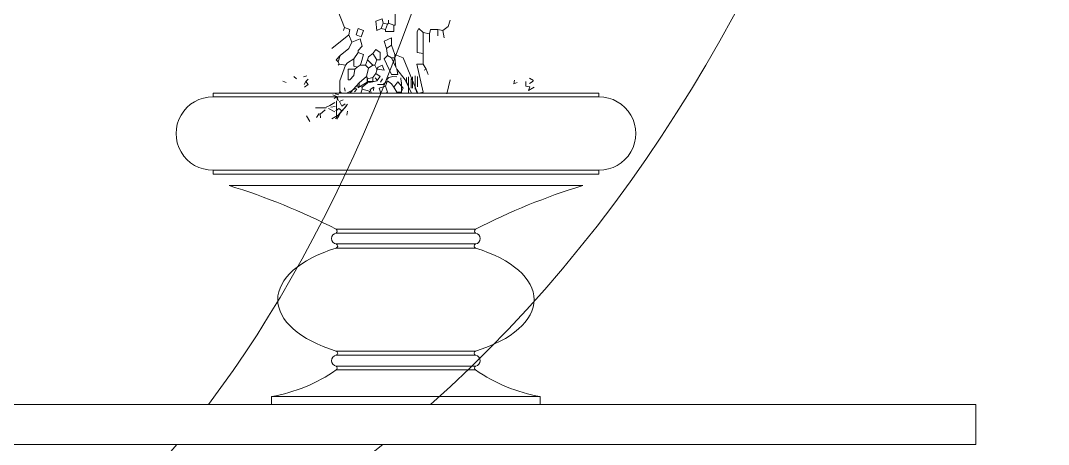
# Model space of a CAD drawing. Header units: inches. Extents: x 242965 to 445791, y 236206 to 423703.
# Drawn here: x 336390.4 to 336658.2, y 365081.1 to 365191.5 of the extents above; entities that cross this region are included whole.
import ezdxf

# ---------------------------------------------------------------- set-up
doc = ezdxf.new("R2010")
doc.units = ezdxf.units.IN
doc.header["$MEASUREMENT"] = 0
doc.layers.add('9', color=251, linetype='Continuous', lineweight=13)

# ---------------------------------------------------------------- blocks, each defined once
blk = doc.blocks.new('md-lavabo5')
for p, q in [((233.82, 1130.43), (236.55, 1123.6)), ((246.38, 1125.79), (244.74, 1125.24)), ((244.74, 1125.24), (245.01, 1122.78)), ((246.38, 1125.79), (246.65, 1124.69)), ((248.02, 1125.51), (248.02, 1124.69)), ((249.79, 1127.42), (249.79, 1124.15)), ((264.12, 1125.51), (263.58, 1123.87)), ((236.55, 1123.6), (236.28, 1122.78)), ((236.55, 1123.6), (237.92, 1123.06)), ((237.92, 1123.06), (237.64, 1121.69)), ((239.55, 1121.69), (240.1, 1123.33)), ((240.1, 1123.33), (241.47, 1122.78)), ((241.47, 1122.78), (240.92, 1121.14)), ((245.01, 1122.78), (246.11, 1123.33)), ((246.65, 1124.69), (246.11, 1123.33)), ((246.11, 1123.33), (247.2, 1123.06)), ((246.65, 1124.69), (247.74, 1124.42)), ((247.74, 1124.42), (247.2, 1123.06)), ((247.2, 1122.51), (247.2, 1123.06)), ((249.38, 1122.51), (247.2, 1122.51)), ((248.02, 1124.69), (247.74, 1124.42)), ((248.02, 1124.69), (249.38, 1124.15)), ((249.79, 1124.15), (249.38, 1124.15)), ((249.38, 1124.15), (249.38, 1122.51)), ((255.93, 1123.33), (255.52, 1122.51)), ((255.52, 1122.51), (255.52, 1117.05)), ((257.03, 1122.24), (255.93, 1123.33)), ((258.94, 1123.06), (258.66, 1121.96)), ((260.85, 1123.06), (258.94, 1123.06)), ((260.85, 1123.06), (262.21, 1122.78)), ((260.85, 1123.06), (260.85, 1121.42)), ((262.49, 1123.06), (262.21, 1122.78)), ((262.21, 1122.78), (262.49, 1120.87)), ((263.58, 1123.87), (262.49, 1123.06)), ((237.64, 1121.69), (233.27, 1118.14)), ((237.64, 1121.69), (238.46, 1119.78)), ((238.46, 1119.78), (237.64, 1118.14)), ((238.46, 1119.78), (240.65, 1120.6)), ((240.92, 1121.14), (239.55, 1121.69)), ((240.65, 1120.6), (241.19, 1118.69)), ((248.84, 1120.87), (246.92, 1120.05)), ((246.92, 1120.05), (247.47, 1118.14)), ((248.84, 1118.96), (248.84, 1120.87)), ((257.03, 1122.24), (257.03, 1116.78)), ((257.03, 1122.24), (258.66, 1121.96)), ((258.66, 1121.96), (258.66, 1119.78)), ((237.64, 1118.14), (235.46, 1116.23)), ((240.1, 1117.05), (239.01, 1115.41)), ((241.19, 1118.69), (240.1, 1117.59)), ((240.1, 1117.59), (240.1, 1117.05)), ((240.1, 1117.05), (241.47, 1116.5)), ((243.92, 1116.78), (244.74, 1117.87)), ((244.74, 1117.87), (245.83, 1117.05)), ((245.83, 1117.05), (245.83, 1115.14)), ((248.84, 1118.96), (247.47, 1118.14)), ((247.47, 1118.14), (247.74, 1116.23)), ((248.84, 1118.96), (249.66, 1116.5)), ((255.52, 1117.05), (257.03, 1116.78)), ((235.46, 1116.23), (234.37, 1115.14)), ((234.37, 1115.14), (234.91, 1114.59)), ((235.46, 1116.23), (234.91, 1114.59)), ((234.91, 1114.59), (235.18, 1114.05)), ((237.37, 1114.32), (236.82, 1113.77)), ((239.01, 1115.41), (237.37, 1114.32)), ((239.01, 1115.41), (239.01, 1113.5)), ((240.92, 1114.32), (240.65, 1113.77)), ((241.47, 1116.5), (240.92, 1114.32)), ((242.56, 1115.14), (242.01, 1113.77)), ((242.83, 1115.96), (242.56, 1115.14)), ((242.56, 1115.14), (243.92, 1113.77)), ((243.92, 1116.78), (242.83, 1115.96)), ((243.92, 1116.78), (245.01, 1115.14)), ((245.01, 1115.14), (244.47, 1113.77)), ((245.83, 1115.14), (245.01, 1115.14)), ((247.74, 1116.23), (246.92, 1115.41)), ((246.92, 1115.41), (248.84, 1111.32)), ((247.74, 1116.23), (248.84, 1115.69)), ((248.84, 1115.69), (249.66, 1115.69)), ((248.84, 1115.69), (249.93, 1113.23)), ((249.66, 1116.5), (251.84, 1115.69)), ((249.66, 1116.5), (249.66, 1115.69)), ((249.66, 1115.69), (249.93, 1113.23)), ((251.84, 1115.69), (255.66, 1106.4)), ((257.03, 1116.78), (257.03, 1114.05)), ((235.18, 1114.05), (234.91, 1113.77)), ((235.18, 1114.05), (236.82, 1113.77)), ((236.82, 1113.77), (235.32, 1109.68)), ((239.28, 1112.68), (237.51, 1112.68)), ((237.51, 1112.68), (237.51, 1109.95)), ((239.01, 1113.5), (239.83, 1113.23)), ((239.28, 1112.68), (239.01, 1111.04)), ((239.83, 1113.23), (239.28, 1112.68)), ((240.65, 1113.77), (239.83, 1113.23)), ((240.65, 1113.77), (242.01, 1113.77)), ((242.01, 1113.77), (242.83, 1112.95)), ((242.83, 1112.95), (242.28, 1110.77)), ((243.92, 1113.77), (242.83, 1112.95)), ((243.92, 1113.77), (244.47, 1113.77)), ((244.74, 1111.59), (243.92, 1110.5)), ((244.47, 1113.77), (245.01, 1112.68)), ((245.01, 1112.41), (244.74, 1111.59)), ((244.74, 1111.59), (245.83, 1110.77)), ((245.29, 1113.23), (245.01, 1112.68)), ((245.01, 1112.68), (245.01, 1112.41)), ((245.01, 1112.68), (246.92, 1112.41)), ((246.38, 1113.77), (245.29, 1113.23)), ((246.92, 1112.41), (246.38, 1113.77)), ((249.93, 1113.23), (250.2, 1112.68)), ((250.47, 1111.32), (250.2, 1112.68)), ((250.2, 1112.68), (252.39, 1109.95)), ((257.03, 1114.05), (255.39, 1114.05)), ((255.39, 1114.05), (257.03, 1106.68)), ((257.03, 1114.05), (257.84, 1112.68)), ((257.84, 1112.68), (257.3, 1112.41)), ((257.84, 1112.68), (258.39, 1111.32)), ((220.49, 1109.6), (221.35, 1109.23)), ((223.31, 1110.83), (224.05, 1110.22)), ((225.89, 1110.71), (226.75, 1110.95)), ((226.02, 1108.74), (226.51, 1109.48)), ((226.51, 1109.48), (227.12, 1110.09)), ((227.12, 1108.74), (226.51, 1109.48)), ((235.32, 1109.68), (235.32, 1106.68)), ((237.51, 1109.95), (237.92, 1109.95)), ((239.01, 1111.04), (237.92, 1109.95)), ((240.37, 1109.13), (239.55, 1108.31)), ((240.02, 1107.88), (242.48, 1109.36)), ((242.28, 1110.77), (240.37, 1109.13)), ((240.37, 1109.13), (240.37, 1108.31)), ((242.56, 1109.13), (241.19, 1108.04)), ((242.28, 1110.77), (242.56, 1110.22)), ((242.42, 1109.36), (242.42, 1110.71)), ((242.48, 1109.54), (244.2, 1109.54)), ((243.92, 1110.5), (242.56, 1110.22)), ((242.56, 1110.22), (242.56, 1109.13)), ((243.92, 1109.4), (242.56, 1109.13)), ((243.92, 1110.5), (243.92, 1109.4)), ((245.01, 1109.68), (243.92, 1109.4)), ((245.18, 1109.72), (244.57, 1110.46)), ((245.83, 1110.77), (245.01, 1109.68)), ((245.92, 1109.36), (246.41, 1110.22)), ((246.65, 1108.74), (247.51, 1109.48)), ((247.2, 1108.31), (247.74, 1109.68)), ((247.39, 1109.85), (248.13, 1110.58)), ((247.74, 1109.68), (248.84, 1108.86)), ((248.13, 1110.58), (249.11, 1110.83)), ((248.84, 1111.32), (250.47, 1111.32)), ((249.11, 1110.83), (250.22, 1110.71)), ((249.38, 1108.04), (250.47, 1109.4)), ((250.47, 1109.4), (251.84, 1107.77)), ((251.32, 1109.36), (251.2, 1110.46)), ((251.38, 1106.48), (251.38, 1109.36)), ((252.39, 1109.95), (254.02, 1106.48)), ((252.67, 1109.23), (252.67, 1110.58)), ((253.17, 1108.5), (252.67, 1109.23)), ((253.23, 1108.5), (253.23, 1110.71)), ((253.96, 1107.76), (253.96, 1110.22)), ((254.27, 1107.76), (254.27, 1110.71)), ((254.95, 1107.51), (254.95, 1110.95)), ((255.56, 1108.13), (255.56, 1110.83)), ((263.24, 1106.28), (264.1, 1109.97)), ((280.68, 1108.86), (280.81, 1109.85)), ((281.54, 1109.23), (280.68, 1108.86)), ((283.76, 1108.25), (283.76, 1109.48)), ((285.84, 1109.72), (284.74, 1110.34)), ((285.72, 1109.6), (284.74, 1108.99)), ((202.29, 1106.48), (252.56, 1106.48)), ((202.29, 1105.49), (202.29, 1106.48)), ((226.14, 1108), (227.12, 1108.74)), ((234.12, 1106.28), (235.11, 1106.04)), ((235.32, 1106.68), (235.2, 1106.48)), ((235.77, 1106.48), (235.35, 1106.9)), ((236.7, 1107.02), (236.58, 1107.88)), ((237.1, 1106.48), (239.65, 1107.76)), ((238.19, 1106.68), (237.61, 1106.48)), ((239.55, 1108.31), (238.19, 1106.68)), ((239.16, 1106.78), (239.78, 1107.51)), ((239.55, 1108.31), (240.37, 1108.31)), ((240.37, 1108.31), (241.19, 1108.04)), ((241.19, 1107.49), (240.79, 1106.48)), ((241.19, 1108.04), (241.19, 1107.49)), ((241.19, 1107.49), (243.1, 1106.95)), ((243.1, 1106.95), (242.99, 1106.48)), ((243.22, 1107.39), (244.2, 1108)), ((243.46, 1106.53), (243.22, 1107.39)), ((244.2, 1108), (244.08, 1107.14)), ((245.18, 1108.74), (246.65, 1108.74)), ((247.2, 1108.31), (245.56, 1107.77)), ((245.56, 1107.77), (245.99, 1106.48)), ((247.2, 1108.31), (247.74, 1106.68)), ((247.74, 1106.68), (247.26, 1106.48)), ((248.84, 1108.86), (249.38, 1108.04)), ((249.38, 1108.04), (250.2, 1106.68)), ((251.29, 1106.68), (250.2, 1106.68)), ((251.84, 1107.77), (251.29, 1106.68)), ((302.83, 1106.48), (252.56, 1106.48)), ((253.23, 1106.41), (253.23, 1108.5)), ((255.5, 1106.41), (255.13, 1107.39)), ((257.03, 1106.68), (255.66, 1106.4)), ((284.86, 1108.13), (283.76, 1108.25)), ((284.49, 1107.14), (284.86, 1108.13)), ((285.97, 1108), (284.49, 1107.14)), ((302.83, 1105.49), (302.83, 1106.48)), ((202.29, 1105.49), (252.56, 1105.49)), ((232.77, 1103.21), (234, 1104.07)), ((234.49, 1105.55), (233.51, 1106.04)), ((234.64, 1105.58), (233.82, 1105.04)), ((234.74, 1104.69), (234.49, 1105.55)), ((234.5, 1104.49), (234.5, 1099.85)), ((234.64, 1105.58), (234.91, 1104.49)), ((235.23, 1104.32), (236.21, 1104.69)), ((235.23, 1104.32), (235.84, 1103.09)), ((235.84, 1103.09), (236.7, 1103.71)), ((236.46, 1102.48), (237.32, 1103.58)), ((302.83, 1105.49), (252.56, 1105.49)), ((231.79, 1102.66), (228.96, 1102.66)), ((229.21, 1100.14), (229.95, 1101.13)), ((230.19, 1101), (231.54, 1102.11)), ((230.32, 1100.02), (230.19, 1101)), ((231.79, 1102.85), (232.77, 1103.21)), ((234, 1101.62), (232.4, 1102.48)), ((234.12, 1102.97), (233.02, 1102.85)), ((235.11, 1102.48), (234.25, 1101.86)), ((234.86, 1100.76), (235.84, 1101.86)), ((235.46, 1101.22), (234.91, 1100.12)), ((235.84, 1101.86), (235.11, 1102.48)), ((237.1, 1103.13), (235.46, 1101.22)), ((235.84, 1101.86), (236.46, 1102.48)), ((237.2, 1100.76), (237.32, 1101.74)), ((227.49, 1099.04), (226.63, 1100.51)), ((234.86, 1100.76), (233.26, 1099.77)), ((234.91, 1100.12), (234.09, 1099.85)), ((234.86, 1100.76), (234.62, 1099.65)), ((202.29, 1086.4), (252.56, 1086.4)), ((202.29, 1085.34), (202.29, 1086.4)), ((202.29, 1085.34), (252.56, 1085.34)), ((302.83, 1086.4), (252.56, 1086.4)), ((302.83, 1085.34), (252.56, 1085.34)), ((302.83, 1085.34), (302.83, 1086.4)), ((206.46, 1082.39), (252.56, 1082.39)), ((298.66, 1082.39), (252.56, 1082.39)), ((234.39, 1070.99), (252.56, 1070.99)), ((234.39, 1070), (252.56, 1070)), ((270.73, 1070.99), (252.56, 1070.99)), ((270.73, 1070), (252.56, 1070)), ((234.39, 1067.16), (252.56, 1067.16)), ((234.39, 1066.09), (252.56, 1066.09)), ((270.73, 1067.16), (252.56, 1067.16)), ((270.73, 1066.09), (252.56, 1066.09)), ((234.39, 1039.25), (252.56, 1039.25)), ((234.39, 1038.18), (252.56, 1038.18)), ((270.73, 1039.25), (252.56, 1039.25)), ((270.73, 1038.18), (252.56, 1038.18)), ((234.39, 1035.34), (252.56, 1035.34)), ((234.39, 1034.35), (252.56, 1034.35)), ((270.73, 1035.34), (252.56, 1035.34)), ((270.73, 1034.35), (252.56, 1034.35)), ((217.54, 1027.43), (217.54, 1025.34)), ((217.54, 1027.43), (252.56, 1027.43)), ((287.58, 1027.43), (252.56, 1027.43)), ((287.58, 1027.43), (287.58, 1025.34)), ((-250.82, 1025.34), (401.04, 1025.34)), ((401.04, 1025.34), (401.04, 1014.93)), ((-250.82, 1014.93), (401.04, 1014.93))]:
    blk.add_line(p, q)
for centre, radius, start, end in [((202.19, 1095.94), 9.54, 89.4297, 270.5703), ((302.92, 1095.94), 9.54, 269.4297, 90.5703), ((157.12, 921.57), 168.22, 62.6576, 72.9461), ((347.99, 921.57), 168.22, 107.0539, 117.3424), ((234.62, 1068.58), 1.44, 99.2326, 260.7674), ((234.08, 1070.49), 0.588, 302.1145, 57.8855), ((271.04, 1070.49), 0.588, 122.1145, 237.8855), ((270.5, 1068.58), 1.44, 279.2326, 80.7674), ((234.22, 1066.63), 0.559, 287.9114, 72.0886), ((270.9, 1066.63), 0.559, 107.9114, 252.0886), ((234.62, 1036.76), 1.44, 99.2326, 260.7674), ((234.22, 1038.71), 0.559, 287.9114, 72.0886), ((270.9, 1038.71), 0.559, 107.9114, 252.0886), ((270.5, 1036.76), 1.44, 279.2326, 80.7674), ((210.68, 1068.11), 41.26, 279.5737, 305.082), ((234.08, 1034.84), 0.588, 302.1145, 57.8855), ((271.04, 1034.84), 0.588, 122.1145, 237.8855), ((294.44, 1068.11), 41.26, 234.918, 260.4263)]:
    blk.add_arc(centre, radius, start, end)
for centre, major_axis, ratio, start_param, end_param in [((85.47, 1357), (0, 401.18), 0.512382, -2.544012, 2.225313), ((85.47, 1357), (0, 401.18), 0.768573, -2.544012, 2.544012), ((252.56, 1052.67), (33.41, 0), 0.478764, 0, 0.995816), ((252.56, 1052.67), (-33.41, 0), 0.478764, 0, 0.995816), ((85.47, 1357), (0, 401.18), 0.768573, 2.591828, 3.691358), ((85.47, 1357), (0, 401.18), 0.512382, 2.591828, 3.691358)]:
    blk.add_ellipse(centre, major_axis=major_axis, ratio=ratio, start_param=start_param, end_param=end_param)
at = {"extrusion": (0, 0, -1)}
for major_axis in [(-33.41, 0), (33.41, 0)]:
    blk.add_ellipse((252.56, 1052.67), major_axis=major_axis, ratio=0.478764, start_param=0, end_param=0.995816, dxfattribs=at)

msp = doc.modelspace()

# ---------------------------------------------------------------- block references
at = {"layer": '9'}
msp.add_blockref('md-lavabo5', (336238.231, 364066.17), dxfattribs=at)

doc.saveas('drawing.dxf')
